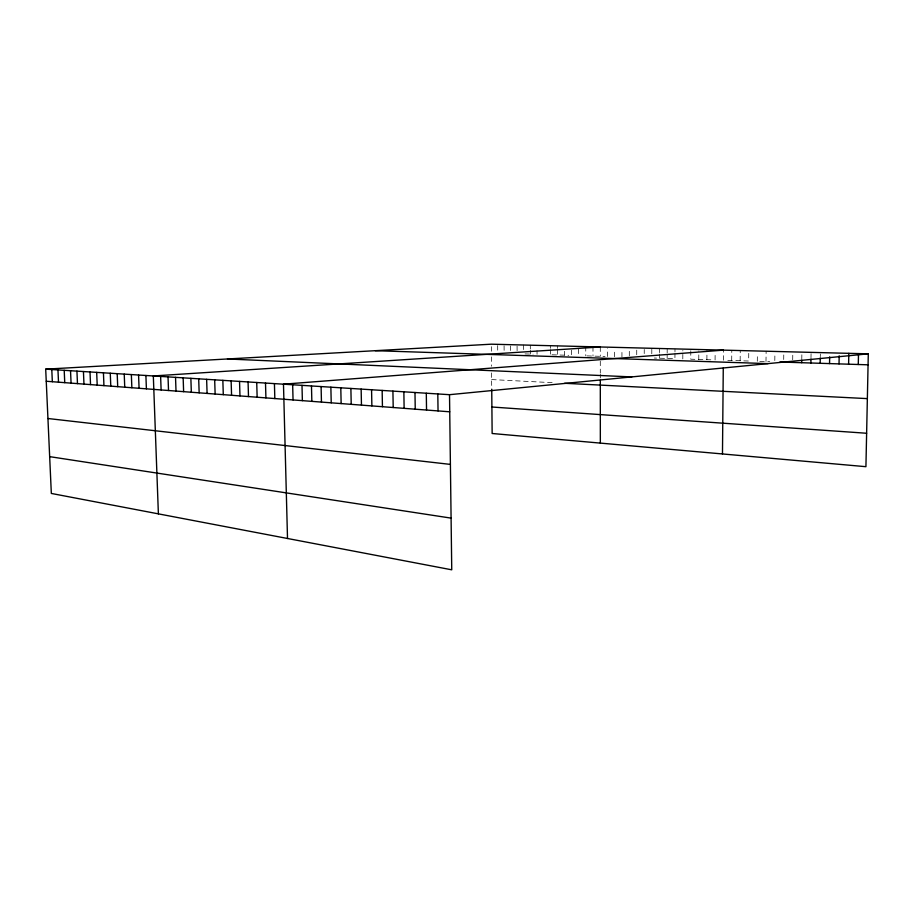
<?xml version="1.0" encoding="UTF-8"?>
<svg xmlns="http://www.w3.org/2000/svg" width="914" height="914" viewBox="0 0 914 914"><rect width="100%" height="100%" fill="white"/><g stroke="black" fill="none" stroke-linecap="round" stroke-linejoin="round"><path stroke-width="0.69" stroke-dasharray="4.57 3.43" d="M607.433 356.54L607.433 348.497M614.654 356.768L614.654 350.039M621.943 356.997L621.943 350.233M629.3 355.877L629.312 349.079M636.727 354.735L636.738 349.274M644.221 353.592L644.244 349.468M651.796 353.809L651.819 348.291M659.428 358.197L659.44 354.038M659.451 352.644L659.462 348.485M667.14 358.437L667.163 354.255M667.174 352.861L667.186 348.691M674.966 353.09L674.932 358.688L654.333 358.025M674.978 351.684L674.989 348.885M682.804 358.939L682.861 350.496M690.813 350.702L690.756 359.191L712.349 359.876M698.776 359.442L698.844 350.919M706.888 359.693L706.968 349.708M715.079 359.956L715.136 352.427M723.351 360.219L723.442 350.131M731.703 360.482L731.806 350.348M740.146 360.756L740.249 350.553M748.76 353.341L748.669 361.03L726.127 360.31M757.283 361.304L757.386 353.569M765.989 361.578L766.126 351.216M774.809 360.55L774.912 352.747M783.709 359.522L783.801 352.987M792.701 359.796L792.781 354.529M801.795 358.745L801.864 354.781M810.992 357.682L811.061 353.695M820.292 356.62L820.338 353.947M525.036 353.924L533.033 354.175M552.022 354.781L568.714 355.317M586.971 355.889L605.057 356.471M759.774 361.373L769.759 361.693M491.641 379.584L553.518 382.726M497.673 345.595L497.73 351.81M491.332 346.657L491.378 351.616M491.424 356.871L491.515 366.24M491.572 372.912L491.698 386.451M517.073 346.109L517.107 351.147M510.549 345.938L510.583 350.953M504.082 345.766L504.128 352.016M537.032 350.473L537.055 354.312M530.291 345.184L530.314 348.999M530.326 350.279L530.349 354.095M523.642 345.012L523.676 350.085M557.506 345.88L557.517 348.474M557.517 349.765L557.54 354.963M550.605 345.698L550.616 348.28M550.616 349.571L550.651 354.735M578.596 349.045L578.608 355.626M571.501 350.165L571.524 355.397M564.486 351.273L564.498 355.18M600.281 346.977L600.292 356.311M600.292 361.121L600.292 373.118M600.304 374.317L600.304 377.905M592.98 346.783L592.992 356.083M585.748 346.6L585.771 355.854"/><path stroke-width="1.37" d="M722.471 453.95L723.271 368.011M801.738 362.709L801.772 360.07M810.912 363.007L810.969 359.019M820.178 363.292L820.269 357.957M829.546 363.589L829.672 356.883M839.029 363.898L839.178 355.797M848.603 364.195L848.809 353.341M858.28 364.503L858.497 353.581M868.3 353.832L449.517 394.688L451.745 569.81L51.333 493.446L45.7 369.153L491.309 344.19L868.3 353.832L865.924 466.688L492.143 433.499L491.732 389.193M723.442 350.131L283.477 384.188L287.51 538.495M600.281 346.977L153.323 375.962L158.385 513.862M779.871 362.013L868.072 364.812M375.243 350.69L768.046 363.612M227.449 358.974L631.814 376.911M564.589 383.286L867.352 398.618M45.7 369.153L449.517 394.688M491.892 407.004L866.621 433.259M46.248 381.252L449.734 411.803M47.939 418.509L450.408 464.403M49.664 456.646L451.093 518.124M64.209 370.319L64.745 382.658M57.959 369.93L58.507 382.178M51.79 369.542L52.338 381.721M83.437 371.541L83.962 384.108M76.936 371.13L77.473 383.617M70.527 370.718L71.075 383.137M103.431 372.798L103.945 385.628M96.678 372.375L97.204 385.114M90.006 371.952L90.543 384.611M124.235 374.123L124.738 387.193M117.198 373.677L117.712 386.668M110.263 373.232L110.788 386.142M145.897 375.494L146.4 388.838M138.574 375.026L139.077 388.279M131.353 374.569L131.856 387.742M168.027 376.888L168.519 390.518M160.624 376.419L161.115 389.947M190.866 378.327L191.334 392.243M183.154 377.848L183.623 391.66M175.534 377.368L176.014 391.078M206.633 379.333L207.09 393.431M198.692 378.83L199.161 392.837M231.128 380.875L231.573 395.282M222.845 380.35L223.29 394.665M214.676 379.836L215.133 394.037M248.071 381.949L248.494 396.573M239.537 381.412L239.971 395.922M274.428 383.617L274.828 398.561M265.506 383.057L265.917 397.887M256.72 382.498L257.142 397.224M292.663 384.771L293.051 399.944M311.468 385.959L311.845 401.36M301.997 385.365L302.374 400.652M330.868 387.182L331.222 402.834M321.1 386.565L321.454 402.091M350.885 388.45L351.216 404.342M340.796 387.81L341.139 403.588M371.564 389.764L371.872 405.907M361.144 389.101L361.464 405.119M392.917 391.112L393.203 407.53M382.155 390.427L382.44 406.707M414.979 392.506L415.242 409.198M403.862 391.798L404.125 408.352M437.806 393.945L438.046 410.923M426.301 393.226L426.541 410.055M600.304 380.304L600.338 443.107"/></g></svg>
